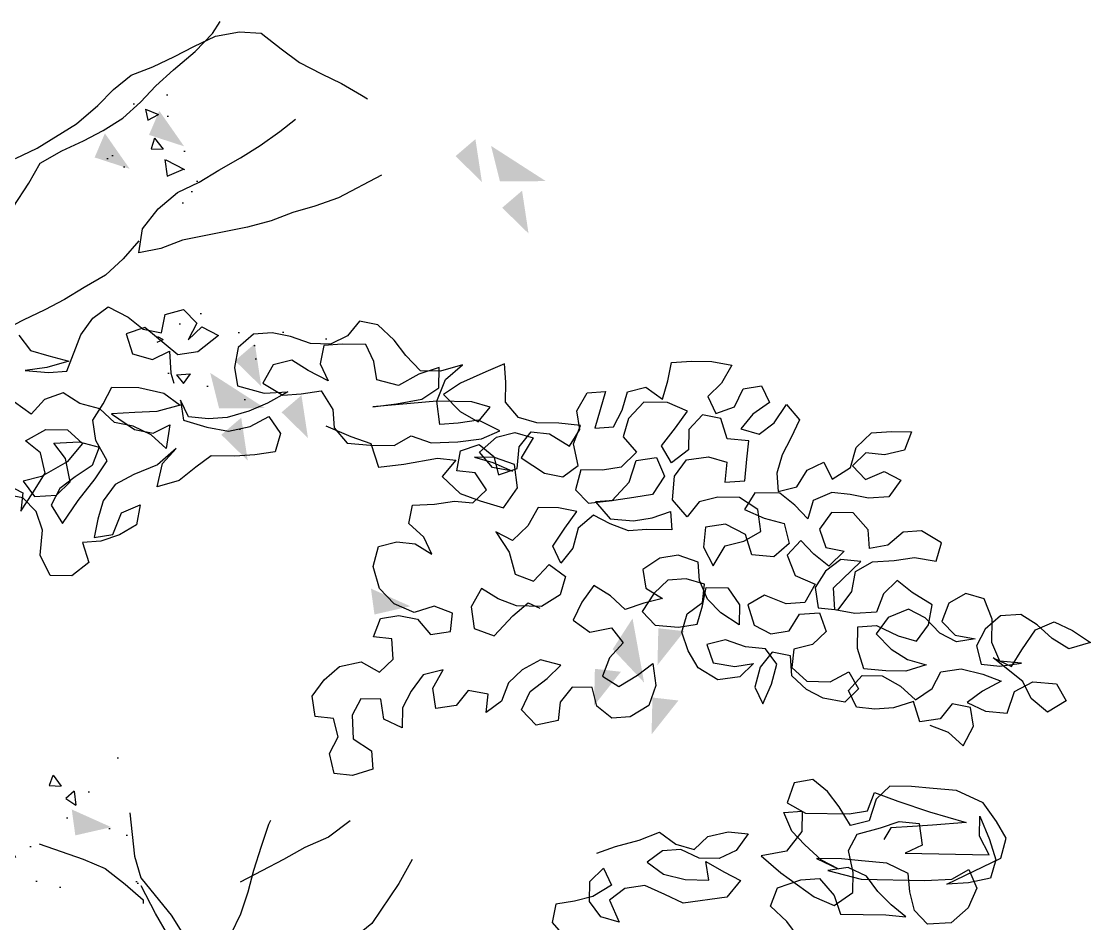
# Model space of a CAD drawing. Header units: metres. Extents: x 37 to 217, y 53 to 242.
# Drawn here: x 86.489 to 87.422, y 57.175 to 57.963 of the extents above; entities that cross this region are included whole.
import ezdxf

# ---------------------------------------------------------------- set-up
doc = ezdxf.new("R2010")
doc.units = ezdxf.units.M
doc.layers.add('DGPRO_Arboles existentes', color=7, linetype='Continuous')

# ---------------------------------------------------------------- blocks, each defined once
blk = doc.blocks.new('Senna corymbosa VISTA 250 gris')
h = blk.add_hatch()
h.set_pattern_fill('AR-CONC', color=252, scale=0.016296, angle=-73.31895)
h.set_pattern_definition([(336.681047, (1443.49067, 894.26587), (0.02375496, -0.11489976), [0.012221841, -0.134440254]), (281.681047, (1443.49067, 894.26587), (0.110927113, 0.056843672), [0.009777473, -0.107552204]), (27.132491, (1443.49265, 894.2563), (0.134682072, -0.058056088), [0.010386967, -0.114256635]), (332.865247, (1443.52189, 894.27523), (0.024083715, -0.17433893), [0.01833276, -0.20166038]), (23.316682, (1443.5239, 894.2607), (0.19577989, -0.100335527), [0.01558046, -0.17138505]), (277.86521, (1443.52189, 894.27523), (0.19577989, -0.100335527), [0.01466621, -0.161328306]), (307.681047, (1443.51876, 894.25728), (-0.034927953, -0.112010228), [0.012221841, -0.134440254]), (252.681047, (1443.51876, 894.25728), (0.124577398, -0.004061936), [0.009777473, -0.107552204]), (358.132491, (1443.51585, 894.24795), (0.089649445, -0.116072163), [0.010386967, -0.114256635]), (324.1810466, (1443.490666, 894.265874), (0.05253359, 0.013673296), [0, -0.1062485405, 0, -0.1091817824, 0, -0.1079595983]), (294.181047, (1443.490666, 894.265874), (0.0738730985, -0.022616197), [0, -0.062249912, 0, -0.103804172, 0, -0.041146866]), (254.1810466, (1443.480235, 894.300684), (0.0214492725, -0.0843848213), [0, -0.040739471, 0, -0.12710715, 0, -0.16866141]), (244.181047, (1443.47556, 894.316294), (0.042905541, -0.08635297), [0, -0.052961312, 0, -0.084412184, 0, -0.119774045])])
edge = h.paths.add_edge_path()
edge.add_spline(control_points=[(2187.87855, 1072.1957), (2187.88106, 1072.2128), (2187.93881, 1072.23452), (2188.02066, 1072.28914), (2188.01822, 1072.20207), (2188.0055, 1072.15228), (2187.94704, 1072.08896), (2187.90728, 1072.14527), (2187.87627, 1072.18009), (2187.87855, 1072.1957)], knot_values=[0, 0, 0, 0, 0.08768, 0.181827, 0.244547, 0.317629, 0.40391, 0.455698, 0.535727, 0.535727, 0.535727, 0.535727], degree=3, periodic=0)
h = blk.add_hatch(color=252)
h.dxf.hatch_style = 1
h.paths.add_polyline_path([(2187.95896, 1072.2163), (2187.98058, 1072.18533), (2187.94999, 1072.19529)])
h = blk.add_hatch(color=252)
h.dxf.hatch_style = 1
h.paths.add_polyline_path([(2187.91148, 1072.19662), (2187.9331, 1072.16566), (2187.90251, 1072.17561)])
h = blk.add_hatch(color=252)
h.dxf.hatch_style = 1
h.paths.add_polyline_path([(2188.23482, 1072.1916), (2188.24047, 1072.15426), (2188.21747, 1072.17675)])
h = blk.add_hatch(color=252)
h.dxf.hatch_style = 1
h.paths.add_polyline_path([(2188.24843, 1072.18573), (2188.29626, 1072.15494), (2188.25622, 1072.15477)])
h = blk.add_hatch(color=252)
h.dxf.hatch_style = 1
h.paths.add_polyline_path([(2188.27553, 1072.14657), (2188.28118, 1072.10923), (2188.25818, 1072.13171)])
h = blk.add_hatch()
h.set_pattern_fill('AR-CONC', color=252, scale=0.016296, angle=-46.99384)
h.set_pattern_definition([(3.006163, (1419.41778, 872.37765), (0.072245306, -0.092449277), [0.012221841, -0.134440254]), (308.006163, (1419.41778, 872.37765), (0.074214968, 0.100140731), [0.009777473, -0.107552204]), (53.457607, (1419.4238, 872.36994), (0.146460273, 0.007691454), [0.010386967, -0.114256635]), (359.190363, (1419.44161, 872.39988), (0.098899106, -0.145578345), [0.01833276, -0.20166038]), (49.641798, (1419.44985, 872.38775), (0.21997118, -0.003108583), [0.01558046, -0.17138505]), (304.190327, (1419.44161, 872.39988), (0.21997118, -0.003108583), [0.01466621, -0.161328306]), (334.006163, (1419.44677, 872.3824), (0.01836687, -0.115883179), [0.012221841, -0.134440254]), (279.006163, (1419.44677, 872.3824), (0.113459063, 0.051604927), [0.009777473, -0.107552204]), (24.457608, (1419.4483, 872.37275), (0.131825932, -0.064278251), [0.010386967, -0.114256635]), (350.506163, (1419.41778, 872.377647), (0.0410218263, 0.0355520303), [0, -0.1062485405, 0, -0.1091817824, 0, -0.1079595983]), (320.506163, (1419.41778, 872.377647), (0.076241348, 0.0124893505), [0, -0.062249912, 0, -0.1038041723, 0, -0.041146866]), (280.506163, (1419.392993, 872.40422), (0.0566464555, -0.0661214672), [0, -0.040739471, 0, -0.12710715, 0, -0.16866141]), (270.506163, (1419.38188, 872.41614), (0.076750343, -0.058370418), [0, -0.052961312, 0, -0.084412184, 0, -0.119774045])])
edge = h.paths.add_edge_path()
edge.add_spline(control_points=[(2187.96112, 1072.03021), (2187.97095, 1072.04444), (2188.03234, 1072.03829), (2188.12993, 1072.05094), (2188.08912, 1071.97399), (2188.05565, 1071.935), (2187.97516, 1071.90417), (2187.9645, 1071.97228), (2187.95214, 1072.01724), (2187.96112, 1072.03021)], knot_values=[0, 0, 0, 0, 0.08768, 0.181827, 0.244547, 0.317629, 0.40391, 0.455698, 0.535727, 0.535727, 0.535727, 0.535727], degree=3, periodic=0)
h = blk.add_hatch(color=252)
h.dxf.hatch_style = 1
h.paths.add_polyline_path([(2188.04232, 1072.01302), (2188.04797, 1071.97568), (2188.02496, 1071.99817)])
h = blk.add_hatch(color=252)
h.dxf.hatch_style = 1
h.paths.add_polyline_path([(2188.00335, 1071.98755), (2188.05118, 1071.95676), (2188.01114, 1071.95659)])
h = blk.add_hatch(color=252)
h.dxf.hatch_style = 1
h.paths.add_polyline_path([(2188.08303, 1071.96798), (2188.08868, 1071.93064), (2188.06568, 1071.95313)])
h = blk.add_hatch(color=252)
h.dxf.hatch_style = 1
h.paths.add_polyline_path([(2188.03045, 1071.94839), (2188.0361, 1071.91105), (2188.0131, 1071.93353)])
h = blk.add_hatch(color=252)
h.dxf.hatch_style = 1
h.paths.add_polyline_path([(2188.14362, 1071.79925), (2188.17807, 1071.78379), (2188.14671, 1071.77662)])
h = blk.add_hatch(color=252)
h.dxf.hatch_style = 1
h.paths.add_polyline_path([(2188.37194, 1071.77316), (2188.38205, 1071.71719), (2188.35462, 1071.74635)])
h = blk.add_hatch(color=252)
h.dxf.hatch_style = 1
h.paths.add_polyline_path([(2188.41714, 1071.76204), (2188.39369, 1071.73244), (2188.39445, 1071.7646)])
h = blk.add_hatch(color=252)
h.dxf.hatch_style = 1
h.paths.add_polyline_path([(2188.36179, 1071.72663), (2188.33834, 1071.69703), (2188.33909, 1071.72919)])
h = blk.add_hatch()
h.set_pattern_fill('AR-CONC', color=252, scale=0.016296, angle=-104.21097)
h.set_pattern_definition([(305.78903, (1480.22419, 901.74028), (-0.038607031, -0.110795984), [0.012221841, -0.134440254]), (250.78903, (1480.22419, 901.74028), (0.124375373, -0.008172759), [0.009777473, -0.107552204]), (356.240475, (1480.22097, 901.73105), (0.085768341, -0.118968742), [0.010386967, -0.114256635]), (301.97323, (1480.25578, 901.73228), (-0.068842273, -0.161971692), [0.01833276, -0.20166038]), (352.424666, (1480.25005, 901.71878), (0.116491425, -0.186619215), [0.01558046, -0.17138505]), (246.973194, (1480.25578, 901.73228), (0.116491425, -0.186619214), [0.01466621, -0.161328306]), (276.78903, (1480.24388, 901.71848), (-0.08748143, -0.078187291), [0.012221841, -0.134440254]), (221.78903, (1480.24388, 901.71848), (0.10481892, -0.067446433), [0.009777473, -0.107552204]), (327.240475, (1480.23659, 901.71197), (0.017337491, -0.145633723), [0.010386967, -0.114256635]), (293.28903, (1480.22419, 901.74028), (0.0521011552, -0.0152383306), [0, -0.1062485405, 0, -0.1091817824, 0, -0.107959598]), (263.28903, (1480.22419, 901.74028), (0.051781553, -0.057335834), [0, -0.062249912, 0, -0.103804172, 0, -0.041146866]), (223.28903, (1480.23311, 901.775506), (-0.0249185945, -0.083426213), [0, -0.040739471, 0, -0.12710715, 0, -0.16866141]), (213.28903, (1480.23711, 901.7913), (-0.007516679, -0.096131266), [0, -0.052961312, 0, -0.084412184, 0, -0.119774045])])
edge = h.paths.add_edge_path()
edge.add_spline(control_points=[(2187.82414, 1071.54745), (2187.8175, 1071.56341), (2187.85591, 1071.6117), (2187.89811, 1071.70059), (2187.94072, 1071.62462), (2187.95537, 1071.57537), (2187.93771, 1071.49101), (2187.87468, 1071.51892), (2187.83019, 1071.53288), (2187.82414, 1071.54745)], knot_values=[0, 0, 0, 0, 0.08768, 0.181827, 0.244547, 0.317629, 0.40391, 0.455698, 0.535727, 0.535727, 0.535727, 0.535727], degree=3, periodic=0)
h = blk.add_hatch(color=252)
h.dxf.hatch_style = 1
h.paths.add_polyline_path([(2188.41198, 1071.70155), (2188.38853, 1071.67195), (2188.38928, 1071.70411)])
h = blk.add_hatch(color=252)
h.dxf.hatch_style = 1
h.paths.add_polyline_path([(2187.88256, 1071.6064), (2187.91701, 1071.59094), (2187.88565, 1071.58377)])
at = {"color": 252}
for points in [[(2187.75604, 1071.99232), (2187.76788, 1072.0081), (2187.77447, 1072.02725), (2187.78455, 1072.04473), (2187.79637, 1072.06224), (2187.80645, 1072.07973), (2187.83151, 1072.13208), (2187.84499, 1072.15308), (2187.85507, 1072.17056), (2187.87393, 1072.18127), (2187.89281, 1072.19025), (2187.90996, 1072.19919), (2187.92708, 1072.20987), (2187.94242, 1072.22398), (2187.95602, 1072.23806), (2187.97135, 1072.25217), (2187.99011, 1072.26807), (2188.00542, 1072.28391), (2188.01216, 1072.29441)], [(2187.83342, 1072.17471), (2187.8523, 1072.18369), (2187.88655, 1072.20505), (2187.90531, 1072.22095), (2187.91891, 1072.23503), (2187.93428, 1072.24741), (2187.95319, 1072.25466), (2187.97207, 1072.26364), (2187.98922, 1072.27259), (2188.00811, 1072.28157), (2188.02881, 1072.28538), (2188.04787, 1072.28398), (2188.06541, 1072.27044), (2188.08119, 1072.2586), (2188.1004, 1072.24854), (2188.11785, 1072.24019), (2188.13533, 1072.23011), (2188.14058, 1072.22674)], [(2188.15293, 1072.16012), (2188.11519, 1072.14043), (2188.09455, 1072.13315), (2188.07561, 1072.12763), (2188.05669, 1072.12038), (2188.03602, 1072.11483), (2187.97911, 1072.10347), (2187.96019, 1072.09622), (2187.94122, 1072.09243), (2187.94432, 1072.11325), (2187.95787, 1072.13079), (2187.97493, 1072.14493), (2187.99381, 1072.15391), (2188.01094, 1072.16459), (2188.02979, 1072.1753), (2188.04691, 1072.18598), (2188.064, 1072.19839), (2188.07767, 1072.20901)], [(2187.94104, 1072.10281), (2187.92747, 1072.087), (2187.91214, 1072.07289), (2187.89329, 1072.06218), (2187.87616, 1072.05151), (2187.85901, 1072.04256), (2187.84013, 1072.03358), (2187.80582, 1072.01568), (2187.78697, 1072.00497), (2187.74932, 1071.98009), (2187.74592, 1071.97657)], [(2187.93326, 1071.60359), (2187.93738, 1071.56558), (2187.9429, 1071.54664), (2187.95528, 1071.53128), (2187.96942, 1071.51422), (2187.98009, 1071.49709), (2187.98907, 1071.47821), (2187.99089, 1071.47305)], [(2188.17972, 1071.56284), (2188.16796, 1071.54187), (2188.14434, 1071.50685), (2188.12898, 1071.49447)], [(2188.01327, 1071.48036), (2188.02997, 1071.51526), (2188.03656, 1071.53441), (2188.04143, 1071.55353), (2188.04799, 1071.57441), (2188.05458, 1071.59356), (2188.05625, 1071.59705)], [(2188.12549, 1071.59652), (2188.10669, 1071.58235), (2188.08608, 1071.57334), (2188.06723, 1071.56263), (2188.02949, 1071.54294)], [(2187.85412, 1071.57626), (2187.89242, 1071.56308), (2187.9116, 1071.55476), (2187.92914, 1071.54121), (2187.94495, 1071.52764), (2187.94501, 1071.52418)], [(2187.96566, 1071.3307), (2187.97046, 1071.35328), (2187.97186, 1071.37234), (2187.97499, 1071.39144), (2187.97637, 1071.41223), (2187.97523, 1071.47797), (2187.96625, 1071.49685), (2187.95554, 1071.51571), (2187.94302, 1071.53972)]]:
    blk.add_lwpolyline(points, dxfattribs=at)
at = {"color": 252, "lineweight": -2}
for points in [[(2188.10419, 1071.94117), (2188.12597, 1071.93202), (2188.14342, 1071.92586), (2188.15037, 1071.90527), (2188.17235, 1071.90782), (2188.20169, 1071.91316), (2188.21775, 1071.91142), (2188.2058, 1071.897), (2188.22163, 1071.88211), (2188.23907, 1071.87596), (2188.25944, 1071.86976), (2188.27144, 1071.8871), (2188.26887, 1071.90762), (2188.25143, 1071.91377), (2188.23388, 1071.91407), (2188.24989, 1071.90941), (2188.26731, 1071.90179), (2188.24981, 1071.90502), (2188.23834, 1071.91838), (2188.25319, 1071.93128), (2188.26935, 1071.93539), (2188.28535, 1071.93073), (2188.27482, 1071.91336), (2188.29506, 1071.89985), (2188.31109, 1071.89665), (2188.32442, 1071.90666), (2188.32037, 1071.92574), (2188.32649, 1071.94172), (2188.30751, 1071.94351), (2188.2885, 1071.94384), (2188.2725, 1071.9485), (2188.26103, 1071.96186), (2188.26133, 1071.9794), (2188.26015, 1071.99551), (2188.24394, 1071.98848), (2188.22183, 1071.97862), (2188.20704, 1071.96864), (2188.2214, 1071.95377), (2188.23734, 1071.94472), (2188.2478, 1071.9577), (2188.23179, 1071.96236), (2188.20109, 1071.96289), (2188.14543, 1071.958), (2188.16595, 1071.96057), (2188.18796, 1071.96458), (2188.20275, 1071.97456), (2188.20305, 1071.99211), (2188.18541, 1071.98656), (2188.16769, 1071.97663), (2188.14876, 1071.98134), (2188.14611, 1071.99748), (2188.13905, 1072.01222), (2188.11859, 1072.01258), (2188.10248, 1072.01139), (2188.09928, 1071.99536), (2188.10634, 1071.98061), (2188.08894, 1071.98969), (2188.07448, 1071.99871), (2188.05832, 1071.9946), (2188.04927, 1071.97867), (2188.06664, 1071.96814), (2188.08274, 1071.96932), (2188.10034, 1071.97194), (2188.11029, 1071.95568), (2188.11148, 1071.93958), (2188.12295, 1071.92622), (2188.14339, 1071.9244), (2188.16386, 1071.92405), (2188.17863, 1071.93257), (2188.19607, 1071.92642), (2188.21949, 1071.92748), (2188.24001, 1071.93005), (2188.25621, 1071.93708), (2188.23736, 1071.94618), (2188.21977, 1071.94356), (2188.20366, 1071.94238), (2188.20109, 1071.96289), (2188.20873, 1071.98177), (2188.22357, 1071.99468), (2188.20447, 1071.98916), (2188.18692, 1071.98946), (2188.17399, 1072.00285), (2188.16398, 1072.01618), (2188.14959, 1072.02959), (2188.13356, 1072.03279), (2188.1231, 1072.01981), (2188.10835, 1072.01275), (2188.09081, 1072.01305), (2188.07337, 1072.0192), (2188.05734, 1072.02241), (2188.04123, 1072.02122), (2188.02787, 1072.00975), (2188.02464, 1071.99226), (2188.02729, 1071.97613), (2188.05058, 1071.96988), (2188.07107, 1071.97098), (2188.05335, 1071.96105), (2188.03715, 1071.95402), (2188.01804, 1071.9485), (2188.00193, 1071.94732), (2187.98441, 1071.94908), (2187.97736, 1071.96383), (2187.97998, 1071.94623), (2188.00034, 1071.94003), (2188.0193, 1071.93678), (2188.03838, 1071.94084), (2188.05461, 1071.94933), (2188.0646, 1071.93454), (2188.05993, 1071.91853), (2188.04234, 1071.91591), (2188.02477, 1071.91475), (2188.0043, 1071.9151), (2187.99097, 1071.90509), (2187.97615, 1071.89365), (2187.95704, 1071.88813), (2187.96178, 1071.90852), (2187.9737, 1071.92148), (2187.95737, 1071.90714), (2187.93675, 1071.89872), (2187.92051, 1071.89022), (2187.91003, 1071.87578), (2187.90537, 1071.85977), (2187.90216, 1071.84374), (2187.9183, 1071.84639), (2187.92593, 1071.86527), (2187.94214, 1071.8723), (2187.93892, 1071.85481), (2187.92414, 1071.84629), (2187.90796, 1071.84072), (2187.89186, 1071.83953), (2187.8974, 1071.82189), (2187.88258, 1071.81044), (2187.86357, 1071.81077), (2187.8551, 1071.82847), (2187.85694, 1071.85037), (2187.85137, 1071.86655), (2187.83988, 1071.87845), (2187.82239, 1071.88168)], [(2187.82546, 1071.8904), (2187.83995, 1071.88284), (2187.83822, 1071.86678), (2187.84873, 1071.88269), (2187.85926, 1071.90005), (2187.85518, 1071.91767), (2187.8422, 1071.92813), (2187.85992, 1071.93806), (2187.87892, 1071.93774), (2187.89188, 1071.92581), (2187.87845, 1071.90996), (2187.85629, 1071.89718), (2187.84013, 1071.89307), (2187.85014, 1071.87974), (2187.86917, 1071.88087), (2187.88107, 1071.89236), (2187.87703, 1071.91291), (2187.86703, 1071.92624), (2187.88898, 1071.92733), (2187.90645, 1071.92264), (2187.90032, 1071.90666), (2187.88553, 1071.89668), (2187.87219, 1071.88667), (2187.86463, 1071.87217), (2187.87459, 1071.85592), (2187.8881, 1071.87616), (2187.90305, 1071.89491), (2187.91356, 1071.91082), (2187.90363, 1071.92854), (2187.901, 1071.94613), (2187.91003, 1071.9606), (2187.91759, 1071.97509), (2187.94098, 1071.97469), (2187.96284, 1071.96993), (2187.97728, 1071.95944), (2187.95671, 1071.95394), (2187.93768, 1071.95281), (2187.91719, 1071.9517), (2187.93743, 1071.93819), (2187.95346, 1071.93499), (2187.96821, 1071.94205), (2187.96493, 1071.92163), (2187.95197, 1071.93355), (2187.93602, 1071.94114), (2187.91999, 1071.94434), (2187.90703, 1071.95626), (2187.88956, 1071.96095), (2187.87509, 1071.96998), (2187.85891, 1071.9644), (2187.84699, 1071.95145), (2187.83254, 1071.96193)], [(2187.83648, 1072.02036), (2187.84648, 1072.00703), (2187.86249, 1072.00237), (2187.87996, 1071.99768), (2187.86085, 1071.99216), (2187.84179, 1071.98956), (2187.86224, 1071.98775), (2187.87834, 1071.98893), (2187.89059, 1072.02089), (2187.90108, 1072.03534), (2187.91441, 1072.04534), (2187.93181, 1072.03627), (2187.94479, 1072.02581), (2187.96082, 1072.02261), (2187.96402, 1072.03864), (2187.98018, 1072.04275), (2187.99167, 1072.03085), (2187.98411, 1072.01636), (2187.99601, 1072.02785), (2188.0105, 1072.02029), (2187.99271, 1072.00597), (2187.97511, 1072.00335), (2187.94628, 1072.02724), (2187.93009, 1072.02167), (2187.93564, 1072.00403), (2187.95311, 1071.99934), (2187.96785, 1072.0064), (2187.96899, 1071.98737), (2187.97176, 1071.97855)], [(2188.6315, 1071.67989), (2188.64748, 1071.67377), (2188.66044, 1071.66184), (2188.66951, 1071.67923), (2188.66687, 1071.69537), (2188.65084, 1071.69857), (2188.64038, 1071.68559), (2188.62278, 1071.68297), (2188.61724, 1071.70061), (2188.59959, 1071.69506), (2188.58348, 1071.69388), (2188.56743, 1071.69562), (2188.56037, 1071.71036), (2188.57229, 1071.72332), (2188.58984, 1071.72302), (2188.60577, 1071.71397), (2188.61872, 1071.70205), (2188.63352, 1071.71203), (2188.64108, 1071.72652), (2188.65868, 1071.72914), (2188.67761, 1071.72443), (2188.69359, 1071.71831), (2188.67735, 1071.70981), (2188.66402, 1071.6998), (2188.67997, 1071.69222), (2188.69896, 1071.69043), (2188.70513, 1071.70933), (2188.72136, 1071.71783), (2188.74181, 1071.71601), (2188.75033, 1071.70124), (2188.73407, 1071.69128), (2188.71965, 1071.70323), (2188.71259, 1071.71798), (2188.68663, 1071.7389), (2188.70258, 1071.73131), (2188.71161, 1071.74578), (2188.72361, 1071.76312), (2188.73981, 1071.77015), (2188.75577, 1071.76257), (2188.77168, 1071.75206), (2188.75257, 1071.74654), (2188.7381, 1071.75556), (2188.72514, 1071.76748), (2188.71068, 1071.77651), (2188.69311, 1071.77535), (2188.67975, 1071.76388), (2188.67219, 1071.74938), (2188.67629, 1071.73323), (2188.69235, 1071.73149), (2188.71141, 1071.73408), (2188.69243, 1071.73587), (2188.68539, 1071.75208), (2188.68575, 1071.77255), (2188.67874, 1071.79022), (2188.66273, 1071.79488), (2188.64796, 1071.78636), (2188.64184, 1071.77038), (2188.65333, 1071.75848), (2188.67082, 1071.75526), (2188.65469, 1071.75261), (2188.6402, 1071.76017), (2188.62727, 1071.77356), (2188.61277, 1071.78112), (2188.5951, 1071.77411), (2188.58462, 1071.75967), (2188.59755, 1071.74628), (2188.61202, 1071.73726), (2188.62802, 1071.7326), (2188.61038, 1071.72705), (2188.59284, 1071.72735), (2188.57386, 1071.72914), (2188.56831, 1071.74679), (2188.56864, 1071.76579), (2188.58474, 1071.76698), (2188.6036, 1071.75788), (2188.6196, 1071.75322), (2188.63009, 1071.76766), (2188.63332, 1071.78515), (2188.61595, 1071.79569), (2188.60297, 1071.80615), (2188.59107, 1071.79466), (2188.58495, 1071.77867), (2188.56592, 1071.77754), (2188.54842, 1071.78077), (2188.54729, 1071.7998), (2188.57108, 1071.82279), (2188.55356, 1071.82455), (2188.54023, 1071.81454), (2188.53121, 1071.80007), (2188.53383, 1071.78248), (2188.55135, 1071.78072), (2188.56332, 1071.7966), (2188.56655, 1071.81409), (2188.58132, 1071.82261), (2188.60035, 1071.82374), (2188.61794, 1071.82637), (2188.6369, 1071.82311), (2188.64156, 1071.83912), (2188.62419, 1071.84966), (2188.60809, 1071.84847), (2188.59473, 1071.837), (2188.57859, 1071.83436), (2188.57741, 1071.85046), (2188.5645, 1071.86531), (2188.5455, 1071.86564), (2188.53501, 1071.85119), (2188.54058, 1071.83501), (2188.55661, 1071.83181), (2188.54323, 1071.81888), (2188.53025, 1071.82934), (2188.51875, 1071.84124), (2188.50683, 1071.82828), (2188.51384, 1071.81061), (2188.53126, 1071.803), (2188.52221, 1071.78707), (2188.5061, 1071.78588), (2188.48722, 1071.79352), (2188.47245, 1071.785), (2188.47799, 1071.76736), (2188.49249, 1071.75979), (2188.50862, 1071.76244), (2188.51764, 1071.77691), (2188.53521, 1071.77807), (2188.54078, 1071.76189), (2188.52889, 1071.75039), (2188.51273, 1071.74628), (2188.51099, 1071.73023), (2188.52395, 1071.7183), (2188.54441, 1071.71795), (2188.56065, 1071.72645), (2188.56917, 1071.71168), (2188.55727, 1071.70018), (2188.53831, 1071.70343), (2188.52382, 1071.71099), (2188.51086, 1071.72292), (2188.5097, 1071.74049), (2188.49367, 1071.74369), (2188.48321, 1071.73071), (2188.47852, 1071.71324), (2188.48558, 1071.69849), (2188.49319, 1071.71591), (2188.49788, 1071.73338), (2188.48788, 1071.74671), (2188.47036, 1071.74848), (2188.45291, 1071.75463), (2188.43676, 1071.75052), (2188.44233, 1071.73434), (2188.46128, 1071.73108), (2188.47742, 1071.73373), (2188.46552, 1071.72224), (2188.44646, 1071.71964), (2188.42909, 1071.73018), (2188.42057, 1071.74495), (2188.415, 1071.76113), (2188.41967, 1071.77714), (2188.433, 1071.78714), (2188.43474, 1071.8032), (2188.41873, 1071.80786), (2188.40263, 1071.80668), (2188.39073, 1071.79518), (2188.38022, 1071.77928), (2188.39171, 1071.76738), (2188.41216, 1071.76557), (2188.42829, 1071.76821), (2188.43295, 1071.78422), (2188.43615, 1071.80025), (2188.45516, 1071.79992), (2188.46514, 1071.78513), (2188.46484, 1071.76758), (2188.44893, 1071.77809), (2188.43744, 1071.78999), (2188.4304, 1071.8062), (2188.42922, 1071.82231), (2188.41178, 1071.82846), (2188.39565, 1071.82581), (2188.38085, 1071.81583), (2188.3835, 1071.7997), (2188.39796, 1071.79067), (2188.38181, 1071.78656), (2188.36562, 1071.78099), (2188.35267, 1071.79292), (2188.3382, 1071.80194), (2188.32771, 1071.7875), (2188.32013, 1071.77154), (2188.33457, 1071.76105), (2188.35365, 1071.76511), (2188.36366, 1071.75178), (2188.35174, 1071.73882), (2188.34561, 1071.72284), (2188.36008, 1071.71382), (2188.37634, 1071.72377), (2188.38967, 1071.73378), (2188.39227, 1071.71472), (2188.38612, 1071.69728), (2188.36986, 1071.68733), (2188.35375, 1071.68614), (2188.34077, 1071.6966), (2188.33666, 1071.71276), (2188.31912, 1071.71306), (2188.30866, 1071.70008), (2188.30692, 1071.68402), (2188.28784, 1071.67996), (2188.27491, 1071.69335), (2188.28249, 1071.70931), (2188.29731, 1071.72075), (2188.30921, 1071.73224), (2188.29174, 1071.73693), (2188.27551, 1071.72844), (2188.26361, 1071.71694), (2188.25749, 1071.70096), (2188.24415, 1071.69095), (2188.24589, 1071.70701), (2188.2284, 1071.71024), (2188.21794, 1071.69726), (2188.20035, 1071.69463), (2188.19772, 1071.71223), (2188.20677, 1071.72816), (2188.18915, 1071.72408), (2188.17867, 1071.70963), (2188.17111, 1071.69514), (2188.1708, 1071.6776), (2188.15485, 1071.68518), (2188.15223, 1071.70278), (2188.13468, 1071.70308), (2188.12712, 1071.68859), (2188.12823, 1071.66809), (2188.14414, 1071.65758), (2188.14532, 1071.64147), (2188.12768, 1071.63593), (2188.11162, 1071.63767), (2188.10754, 1071.65529), (2188.1151, 1071.66978), (2188.11099, 1071.68594), (2188.09493, 1071.68768), (2188.09231, 1071.70527), (2188.1028, 1071.71971), (2188.11616, 1071.73118), (2188.13524, 1071.73524), (2188.15117, 1071.72619), (2188.16306, 1071.73769), (2188.16191, 1071.75526), (2188.14585, 1071.757), (2188.15197, 1071.77298), (2188.16811, 1071.77562), (2188.18414, 1071.77242), (2188.19561, 1071.75906), (2188.2132, 1071.76168), (2188.21494, 1071.77774), (2188.19896, 1071.78387), (2188.18131, 1071.77832), (2188.1639, 1071.78593), (2188.15097, 1071.79932), (2188.14545, 1071.81842), (2188.15013, 1071.83589), (2188.16629, 1071.84), (2188.18235, 1071.83826), (2188.19682, 1071.82924), (2188.18976, 1071.84398), (2188.1768, 1071.85591), (2188.18, 1071.87194), (2188.19903, 1071.87307), (2188.21663, 1071.87569), (2188.23268, 1071.87395), (2188.24458, 1071.88545), (2188.2346, 1071.90024), (2188.21854, 1071.90198), (2188.22177, 1071.91948), (2188.23795, 1071.92505), (2188.25093, 1071.91459), (2188.25504, 1071.89843), (2188.27123, 1071.904), (2188.27302, 1071.92298), (2188.28348, 1071.93596), (2188.29953, 1071.93422), (2188.3169, 1071.92369), (2188.32592, 1071.93816), (2188.32328, 1071.95429), (2188.33233, 1071.97022), (2188.34843, 1071.9714), (2188.33911, 1071.93939), (2188.35521, 1071.94057), (2188.36278, 1071.95507), (2188.36744, 1071.97107), (2188.3836, 1071.97518), (2188.39804, 1071.9647), (2188.4027, 1071.9807), (2188.4059, 1071.99674), (2188.42347, 1071.99789), (2188.44102, 1071.99759), (2188.45851, 1071.99437), (2188.44946, 1071.97844), (2188.43756, 1071.96694), (2188.44462, 1071.9522), (2188.4608, 1071.95777), (2188.46839, 1071.97372), (2188.48452, 1071.97637), (2188.49158, 1071.96162), (2188.47678, 1071.95164), (2188.46632, 1071.93866), (2188.48233, 1071.934), (2188.49566, 1071.944), (2188.50618, 1071.95991), (2188.51764, 1071.94655), (2188.51006, 1071.93059), (2188.5025, 1071.9161), (2188.49783, 1071.90009), (2188.49902, 1071.88399), (2188.51517, 1071.8881), (2188.5242, 1071.90256), (2188.53894, 1071.90962), (2188.546, 1071.89488), (2188.56226, 1071.90483), (2188.56695, 1071.9223), (2188.58033, 1071.93523), (2188.5979, 1071.93639), (2188.61545, 1071.93609), (2188.60932, 1071.92011), (2188.5917, 1071.91602), (2188.57564, 1071.91776), (2188.56375, 1071.90627), (2188.57524, 1071.89437), (2188.59145, 1071.9014), (2188.60594, 1071.89384), (2188.59546, 1071.8794), (2188.57789, 1071.87824), (2188.56186, 1071.88144), (2188.5458, 1071.88318), (2188.52959, 1071.87615), (2188.52493, 1071.86014), (2188.51343, 1071.87204), (2188.50045, 1071.8825), (2188.47852, 1071.88288), (2188.4695, 1071.86841), (2188.48692, 1071.8608), (2188.50439, 1071.85611), (2188.50847, 1071.83849), (2188.49511, 1071.82702), (2188.47613, 1071.82881), (2188.47058, 1071.84645), (2188.45319, 1071.85553), (2188.4356, 1071.85291), (2188.43383, 1071.83539), (2188.44233, 1071.81916), (2188.45286, 1071.83652), (2188.46902, 1071.84063), (2188.48379, 1071.84915), (2188.4812, 1071.86821), (2188.46529, 1071.87872), (2188.44628, 1071.87905), (2188.43013, 1071.87494), (2188.41967, 1071.86196), (2188.40676, 1071.8768), (2188.40858, 1071.89725), (2188.41906, 1071.91169), (2188.43812, 1071.91428), (2188.45412, 1071.90962), (2188.45236, 1071.8921), (2188.46993, 1071.89326), (2188.47172, 1071.91224), (2188.47346, 1071.9283), (2188.45448, 1071.93009), (2188.44893, 1071.94773), (2188.4329, 1071.95094), (2188.42098, 1071.93798), (2188.42067, 1071.92044), (2188.40585, 1071.90899), (2188.39733, 1071.92376), (2188.40931, 1071.93964), (2188.41979, 1071.95409), (2188.40237, 1071.9617), (2188.38191, 1071.96205), (2188.3685, 1071.94766), (2188.36383, 1071.93165), (2188.3753, 1071.91829), (2188.36192, 1071.90536), (2188.34579, 1071.90271), (2188.32678, 1071.90304), (2188.32209, 1071.88557), (2188.33359, 1071.87368), (2188.3541, 1071.87625), (2188.369, 1071.89208), (2188.37518, 1071.91098), (2188.39277, 1071.9136), (2188.3998, 1071.8974), (2188.38929, 1071.88149), (2188.37316, 1071.87884), (2188.35557, 1071.87622), (2188.33946, 1071.87504), (2188.35237, 1071.86019), (2188.37281, 1071.85838), (2188.38894, 1071.86102), (2188.40512, 1071.86659), (2188.40631, 1071.85049), (2188.38438, 1071.85087), (2188.36827, 1071.84968), (2188.35229, 1071.85581), (2188.3378, 1071.86337), (2188.32444, 1071.8519), (2188.31975, 1071.83443), (2188.30929, 1071.82145), (2188.30223, 1071.83619), (2188.31274, 1071.8521), (2188.32323, 1071.86654), (2188.3072, 1071.86974), (2188.28965, 1071.87005), (2188.2806, 1071.85412), (2188.26722, 1071.84119), (2188.25272, 1071.84875), (2188.26412, 1071.831), (2188.26964, 1071.8119), (2188.28562, 1071.80577), (2188.29903, 1071.82016), (2188.31347, 1071.80968), (2188.30881, 1071.79367), (2188.29255, 1071.78371), (2188.27062, 1071.78409), (2188.25464, 1071.79022), (2188.24017, 1071.79924), (2188.23112, 1071.78331), (2188.23372, 1071.76426), (2188.25116, 1071.7581), (2188.26755, 1071.77537), (2188.28091, 1071.78684), (2188.29106, 1071.78228)], [(2188.34089, 1071.56839), (2188.35707, 1071.57396), (2188.37764, 1071.57946), (2188.39531, 1071.58647), (2188.40975, 1071.57598), (2188.42576, 1071.57132), (2188.43765, 1071.58281), (2188.45527, 1071.58689), (2188.47279, 1071.58513), (2188.46231, 1071.57069), (2188.44756, 1071.56363), (2188.43002, 1071.56393), (2188.41406, 1071.57152), (2188.39795, 1071.57033), (2188.38462, 1071.56033), (2188.39906, 1071.54984), (2188.41799, 1071.54513), (2188.43846, 1071.54477), (2188.43581, 1071.56091), (2188.45174, 1071.55186), (2188.46624, 1071.5443), (2188.45429, 1071.52988), (2188.41618, 1071.52468), (2188.40022, 1071.53227), (2188.3828, 1071.53988), (2188.36521, 1071.53726), (2188.35188, 1071.52726), (2188.36032, 1071.5081), (2188.34431, 1071.51276), (2188.33431, 1071.5261), (2188.33461, 1071.54364), (2188.34651, 1071.55513), (2188.35356, 1071.54039), (2188.33731, 1071.53043), (2188.32115, 1071.52632), (2188.30502, 1071.52368), (2188.30182, 1071.50764), (2188.31328, 1071.49429)], [(2188.51658, 1071.49517), (2188.50657, 1071.5085), (2188.49218, 1071.52191), (2188.4983, 1071.53789), (2188.51889, 1071.54485), (2188.535, 1071.54604), (2188.54791, 1071.53119), (2188.55348, 1071.51501), (2188.59295, 1071.51433), (2188.61047, 1071.51256), (2188.59749, 1071.52302), (2188.58599, 1071.53492), (2188.57599, 1071.54825), (2188.56003, 1071.55584), (2188.54244, 1071.55322), (2188.57155, 1071.54541), (2188.62711, 1071.54445), (2188.65052, 1071.54551), (2188.66529, 1071.55403), (2188.67233, 1071.53782), (2188.66471, 1071.5204), (2188.64987, 1071.50749), (2188.62937, 1071.50639), (2188.61788, 1071.51828), (2188.61377, 1071.53444), (2188.61259, 1071.55055), (2188.59373, 1071.55965), (2188.57183, 1071.56149), (2188.55431, 1071.56325), (2188.53238, 1071.56363), (2188.55123, 1071.55453), (2188.53674, 1071.56209), (2188.52235, 1071.5755), (2188.51085, 1071.5874), (2188.50382, 1071.60361), (2188.51993, 1071.60479), (2188.51963, 1071.58725), (2188.50616, 1071.56993), (2188.48416, 1071.56592), (2188.50145, 1071.551), (2188.53034, 1071.53003), (2188.54776, 1071.52242), (2188.56404, 1071.53384), (2188.56434, 1071.55138), (2188.56028, 1071.57046), (2188.56785, 1071.58495), (2188.58841, 1071.59045), (2188.6046, 1071.59602), (2188.62211, 1071.59426), (2188.62471, 1071.5752), (2188.60997, 1071.56814), (2188.68306, 1071.56688), (2188.67457, 1071.58311), (2188.67487, 1071.60066), (2188.68329, 1071.58004), (2188.68884, 1071.56239), (2188.68417, 1071.54639), (2188.66509, 1071.54233), (2188.64606, 1071.5412), (2188.69325, 1071.56378), (2188.69794, 1071.58125), (2188.68942, 1071.59602), (2188.678, 1071.6123), (2188.65478, 1071.62294), (2188.63434, 1071.62476), (2188.61536, 1071.62654), (2188.59635, 1071.62687), (2188.58446, 1071.61538), (2188.57828, 1071.59647), (2188.56212, 1071.59236), (2188.55217, 1071.60862), (2188.54216, 1071.62196), (2188.52918, 1071.63242), (2188.51305, 1071.62977), (2188.5069, 1071.61233), (2188.52283, 1071.60328), (2188.56084, 1071.60262), (2188.57697, 1071.60527), (2188.58309, 1071.62125), (2188.60344, 1071.61359), (2188.63106, 1071.60434), (2188.66308, 1071.59501), (2188.63379, 1071.59259), (2188.61622, 1071.59143), (2188.59719, 1071.5903), (2188.59116, 1071.58016)]]:
    blk.add_lwpolyline(points, dxfattribs=at)

msp = doc.modelspace()

# ---------------------------------------------------------------- block references
at = {"layer": 'DGPRO_Arboles existentes'}
msp.add_blockref('Senna corymbosa VISTA 250 gris', (-2101.34935, -1014.33124), dxfattribs=at)

doc.saveas('drawing.dxf')
